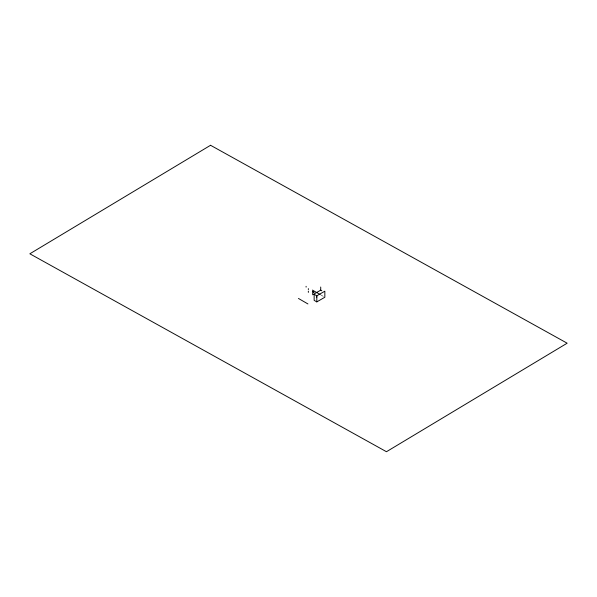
<?xml version="1.0" encoding="UTF-8"?>
<svg xmlns="http://www.w3.org/2000/svg" width="597" height="597" viewBox="0 0 597 597"><rect width="100%" height="100%" fill="white"/><g stroke="black" fill="none" stroke-linecap="round" stroke-linejoin="round"><path stroke-width="0.45" stroke-dasharray="2.98 2.24" d="M320.977 295.015L323.298 296.358"/><path stroke-width="0.9" d="M321.85 290.814L320.716 290.164L312.686 294.799L312.686 291.746M316.813 301.888L324.843 297.254L324.843 291.172L316.813 295.813L316.813 301.888L314.149 300.358L314.149 294.276L316.694 295.746L316.813 297.179M312.47 290.09L320.201 294.567M298.448 298.448L307.925 303.948M320.716 287.023L320.716 290.164M308.343 288.627L308.343 289.59M308.343 291.097L308.343 292.381M306.097 286.321L306.097 287.12M210.547 145.28L29.85 253.792L386.46 451.72L567.15 343.2L210.547 145.28M313.925 292.329L312.686 291.239L313.925 292.329"/></g></svg>
